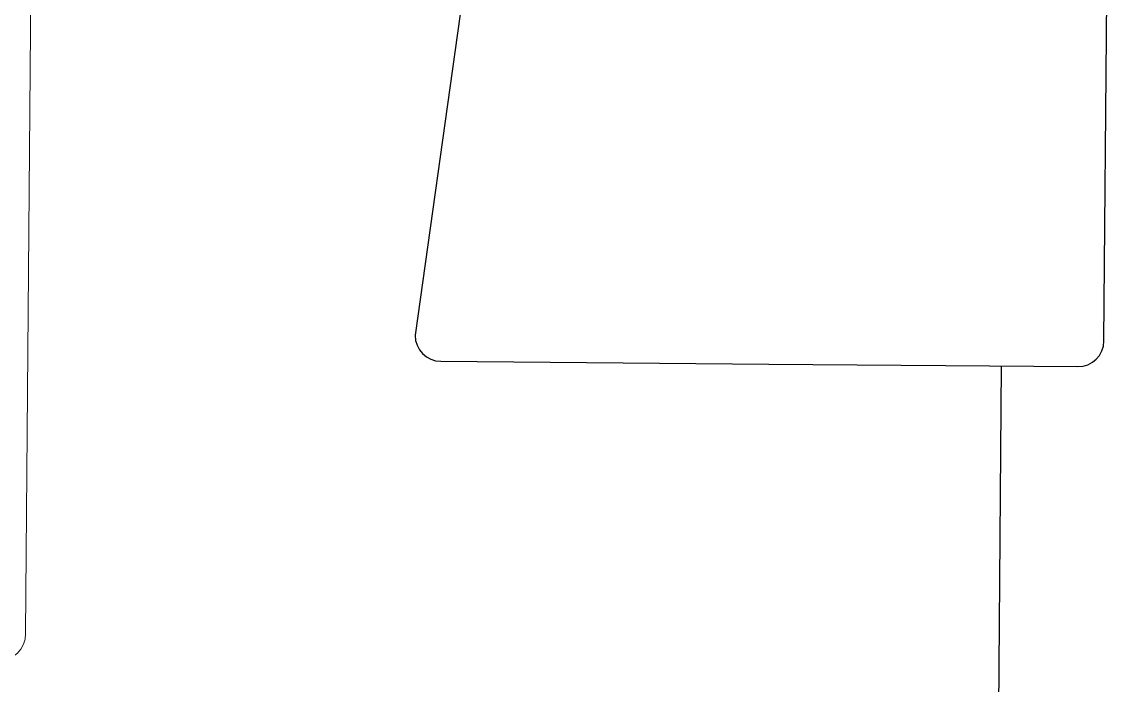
# Model space of a CAD drawing. Header units: inches. Extents: x 164.3 to 247.9, y 15.6 to 56.7.
# Drawn here: x 211.3106 to 211.5954, y 26.4635 to 26.6367 of the extents above; entities that cross this region are included whole.
import ezdxf

# ---------------------------------------------------------------- set-up
doc = ezdxf.new("R2010")
doc.units = ezdxf.units.IN
doc.header["$MEASUREMENT"] = 0
doc.layers.get('0').update_dxf_attribs({"lineweight": 0})
doc.layers.add('EQUI', color=3, linetype='Continuous', lineweight=0)

# ---------------------------------------------------------------- blocks, each defined once
blk = doc.blocks.new('IP PHONE')
at = {"layer": 'EQUI'}
blk.add_lwpolyline([(-60.62395608199586, 91.66312525438843), (-65.02895338892995, 91.66312525438843, 0.414213562373095), (-67.52839207394572, 89.16368656937266), (-67.52839207394572, 2.499438685015775, 0.414213562373095), (-65.02895338892995, 0), (-54.51309912833692, 0)], format="xyb", dxfattribs=at)

msp = doc.modelspace()

# ---------------------------------------------------------------- linework, layer by layer
at = {"color": 7, "linetype": 'ByBlock', "lineweight": -2}
for p, q in [((211.4493300658949, 26.81178515624174), (211.4133365772925, 26.55491418768776)), ((211.5932765899579, 26.55340463225588), (211.5954339170625, 26.81055945963936)), ((211.4200470378261, 26.54809018362229), (211.5057129139937, 26.54737151417919)), ((211.5057129139937, 26.54737151417919), (211.5864525858924, 26.54669417172224)), ((211.5664641097646, 26.54686185934361), (211.5646269823057, 26.32787504293498))]:
    msp.add_line(p, q, dxfattribs=at)
for centre, radius, start, end in [((211.420103809592, 26.55485741592187), 0.006767470430644922, 179.5193446696951, 269.519344669695), ((211.5865093576583, 26.55346140402179), 0.006767470430650631, 269.519344669695, 359.519344669695)]:
    msp.add_arc(centre, radius, start, end, dxfattribs=at)

# ---------------------------------------------------------------- block references
at = {"color": 7, "xscale": 0.002909101709693036, "yscale": 0.002909101709693036, "zscale": 0.002909101709693036, "rotation": 179.5378221857138}
msp.add_blockref('IP PHONE', (211.1172236712999, 26.73797172241106), dxfattribs=at)

doc.saveas('drawing.dxf')
